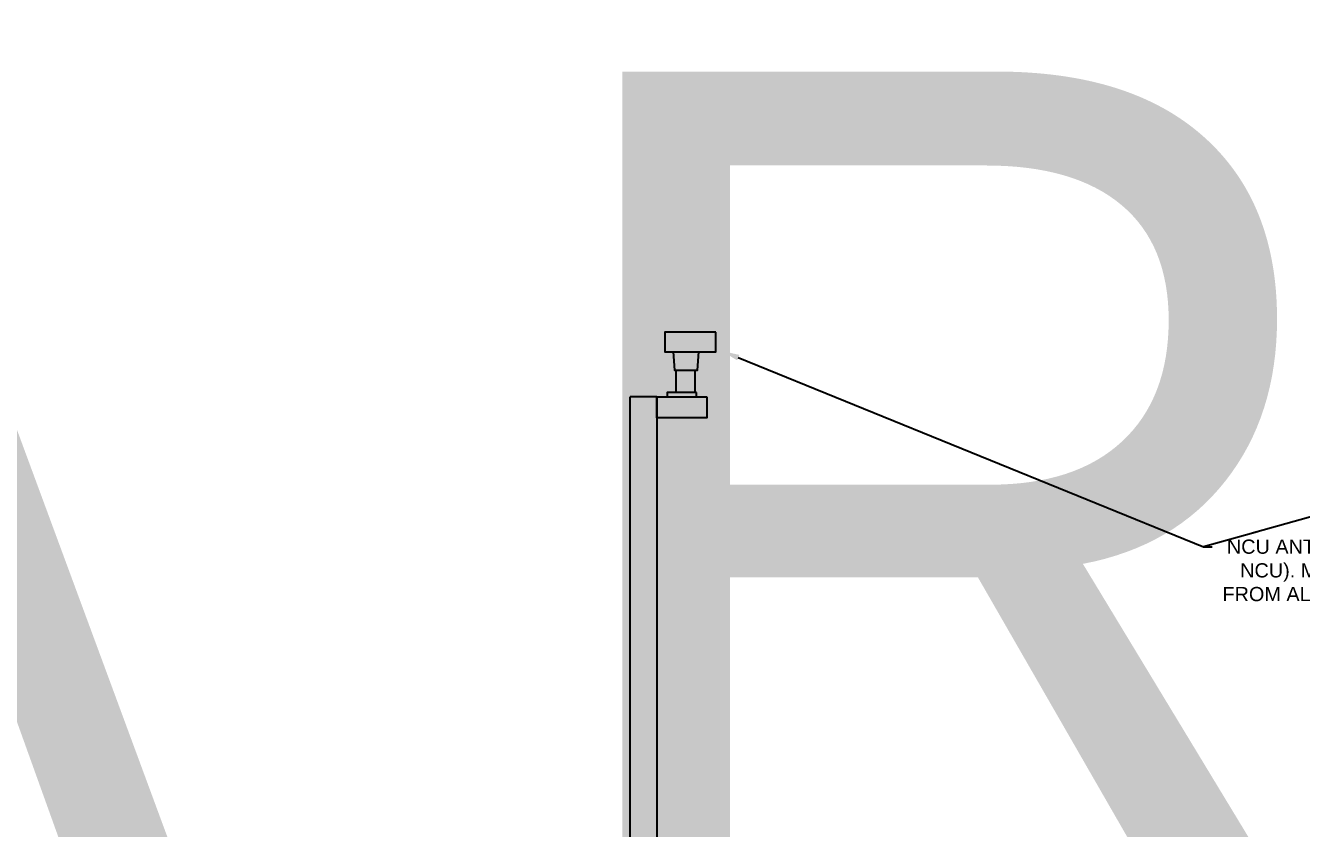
# Model space of a CAD drawing. Header units: feet. Extents: x -18 to 2540, y -48 to 1440.
# Drawn here: x 2055.69 to 2071.3, y 1388.98 to 1398.79 of the extents above; entities that cross this region are included whole.
import ezdxf
from ezdxf import colors
from ezdxf.entities.mleader import LeaderData, LeaderLine
from ezdxf.enums import TextEntityAlignment as Align
from ezdxf.math import Vec2, Vec3

# ---------------------------------------------------------------- set-up
doc = ezdxf.new("R2018")
doc.units = ezdxf.units.FT
doc.header["$MEASUREMENT"] = 0
for name, color, linetype in [('E-EQPM-HRDW', 230, 'Continuous'), ('E-EQPM-MET', 5, 'Continuous'), ('G-ANNO-TEXT', 1, 'Continuous')]:
    doc.layers.add(name, color=color, linetype=linetype)
doc.styles.add('NEI-A', font='arial.ttf')

# ---------------------------------------------------------------- blocks, each defined once
blk = doc.blocks.new('DETAIL_TITLE')
at = {"style": 'NEI-A', "flags": 8}
blk.add_attdef('#', text='', height=0.25, dxfattribs=at).set_placement((0.5922, -0.5109), align=Align.MIDDLE_CENTER)
at = {"lineweight": 30, "flags": 104}
blk.add_attdef('DETAIL_TITLE', text='', height=0.25, dxfattribs=at).set_placement((0.9099, -0.5251), align=Align.BOTTOM_LEFT)
at = {"style": 'NEI-A'}
for tag, p in [('SCALE:', (0.9386, -0.7379)), ('1"_=_', (1.5474, -0.7379))]:
    blk.add_attdef(tag, text='', height=0.1094, dxfattribs=at).set_placement(p, align=Align.BOTTOM_LEFT)

msp = doc.modelspace()

# ---------------------------------------------------------------- linework, layer by layer
for points in [[(2063.084857, 1387.97694), (2063.084857, 1394.253732)], [(2063.410838, 1394.253732), (2063.084857, 1394.253732)], [(2063.410838, 1394.253732), (2063.410838, 1387.981202)]]:
    msp.add_lwpolyline(points)
at = {"layer": 'E-EQPM-HRDW'}
msp.add_lwpolyline([(2064.019335, 1394.253732), (2064.019335, 1393.995721), (2063.410838, 1393.995721), (2063.410838, 1394.253732)], close=True, dxfattribs=at)
at = {"layer": 'E-EQPM-MET'}
for points in [[(2064.129884, 1395.043493), (2063.507384, 1395.043493), (2063.507384, 1394.802791), (2064.129884, 1394.802791)], [(2063.895581, 1394.305281), (2063.534591, 1394.305281), (2063.534591, 1394.253732), (2063.895581, 1394.253732)]]:
    msp.add_lwpolyline(points, close=True, dxfattribs=at)
for points in [[(2063.60782, 1394.802791), (2063.62627, 1394.579243), (2063.905613, 1394.579243), (2063.924063, 1394.802791)], [(2063.640748, 1394.579243), (2063.640748, 1394.305281)], [(2063.876311, 1394.305281), (2063.876311, 1394.579243)]]:
    msp.add_lwpolyline(points, dxfattribs=at)

# ---------------------------------------------------------------- block references
at = {"layer": 'G-ANNO-TEXT'}
ref = msp.add_blockref('DETAIL_TITLE', (2007.117623, 1398.740013), dxfattribs=dict(at, xscale=2.26283738676726, yscale=2.26283738676726, zscale=2.26283738676726))
lines = msp.add_mtext('{\\LSCADA RACK DETAIL (PLAN VIEW)}', dxfattribs={"layer": '0', "insert": (2009.176571, 1398.230562), "char_height": 10.57518883, "attachment_point": 1})
ref.add_attrib('DETAIL_TITLE', '', (2009.176571, 1398.230562)).embed_mtext(lines)

# ---------------------------------------------------------------- next in the draw order: leaders
ml = msp.add_multileader_mtext('Standard', dxfattribs=at)
ml.set_content('NCU ANTENNA ANBD GPS UNIT (1 PER NCU). MAINTAIN A MINIMUM OF 6.6FT FROM ALL OBJECTS TO ANTENNA AND GPS UNIT.', color=256, style='NEI-A')
ml.set_leader_properties()
ml.build(insert=Vec2(0, 0))
ml.multileader.update_dxf_attribs({"dogleg_length": 0.0625, "arrow_head_size": 0.21732})
ctx = ml.context
ctx.base_point, ctx.char_height, ctx.arrow_head_size, ctx.landing_gap_size, ctx.plane_origin = Vec3(2070.20515, 1392.420141), 0.173856361, 0.21732, 0.156471, Vec3(2067.576386, 1394.663091)
ctx.text_align_type = 2
notes = []
notes.append((ctx, [(0, (1, 1, 0), (2070.09649, 1392.420141), (1, 0), 0.10866, [(0, [(2078.605031, 1394.795786)], 0, []), (1, [(2064.203186, 1394.814912)], 0, [])])]))
ctx.mtext.insert, ctx.mtext.width, ctx.mtext.defined_height, ctx.mtext.alignment, ctx.mtext.flow_direction = Vec3(2074.944028, 1392.508552), 4.80602091, 1.231472, 3, 5
ctx.mtext.has_bg_fill, ctx.mtext.bg_color, ctx.mtext.bg_scale_factor, ctx.mtext.bg_transparency, ctx.mtext.use_window_bg_color = 1, -1027028792, 1.5, 0, 1
for ctx, leaders in notes:
    for number, flags, end, landing, length, lines in leaders:
        leader = LeaderData()
        leader.index, (leader.has_last_leader_line, leader.has_dogleg_vector, leader.attachment_direction) = number, flags
        leader.last_leader_point, leader.dogleg_vector, leader.dogleg_length = Vec3(end), Vec3(landing), length
        for number, points, colour, breaks in lines:
            line = LeaderLine()
            line.index, line.vertices, line.color, line.breaks = number, Vec3.list(points), colors.encode_raw_color(colour), breaks
            leader.lines.append(line)
        ctx.leaders.append(leader)

doc.saveas('drawing.dxf')
